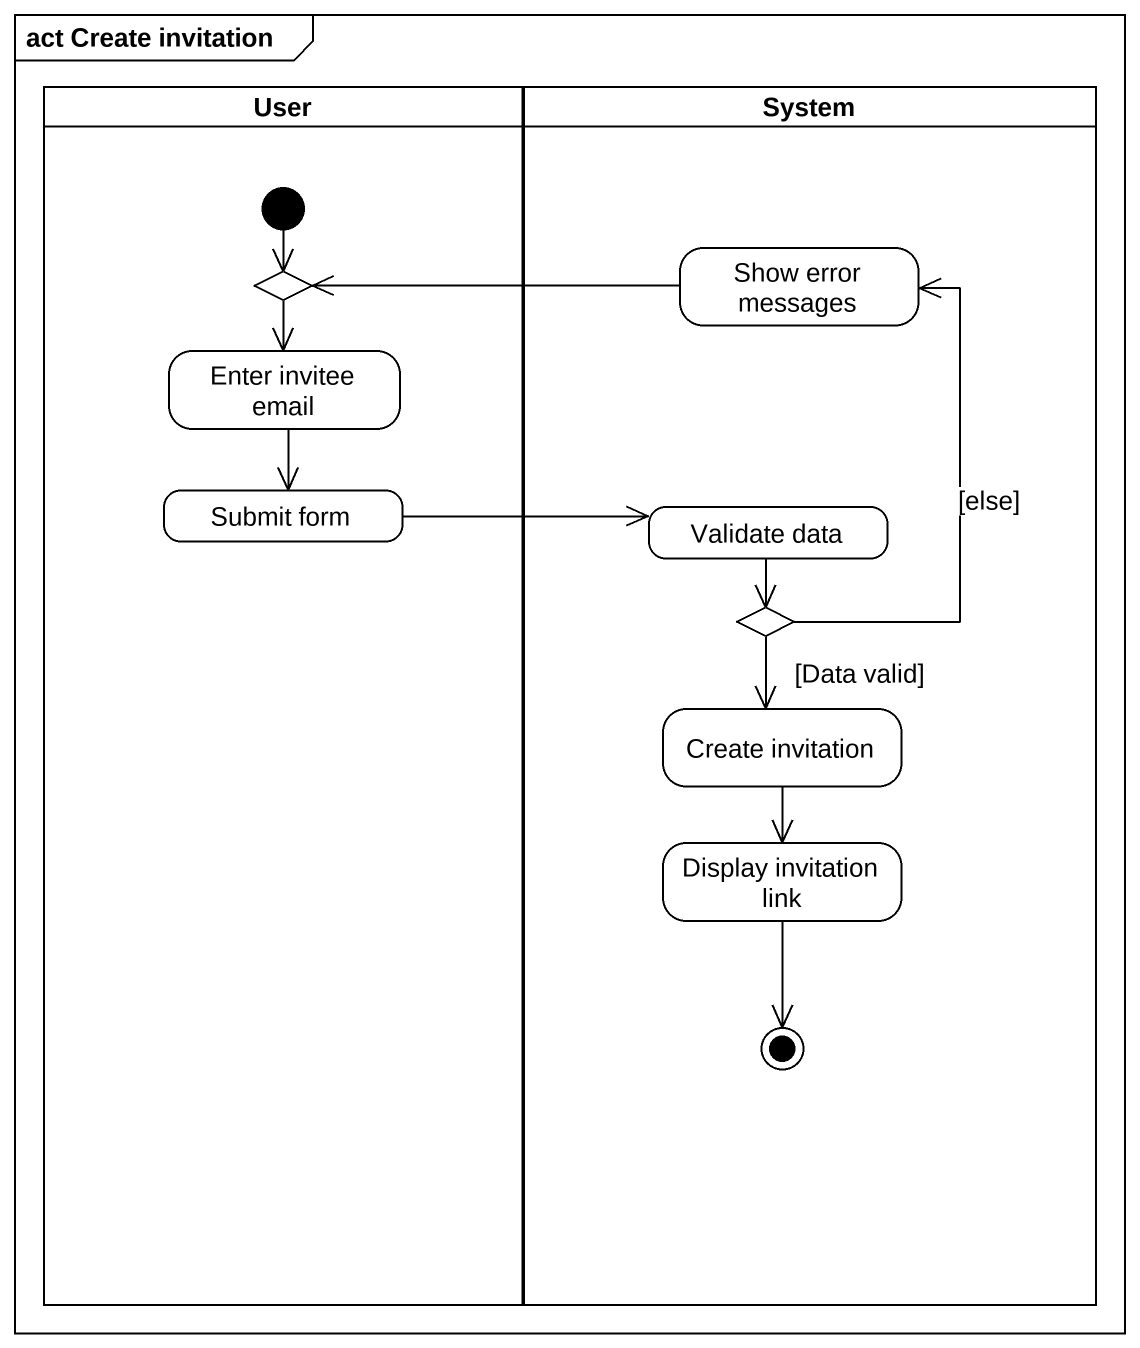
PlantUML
@startuml
mainframe act Create invitation
hide empty description
state User <<partition>> {
  state choice1 <<choice>>
  state "Enter invitee email" as Enter_invitee_email
  state "Submit form" as Submit_form
  [*] --> choice1
}
state System <<partition>> {
  state "Show error messages" as Show_error_messages
  state "Validate data" as Validate_data
  state choice2 <<choice>>
  state "Create invitation" as Create_invitation
  state "Display invitation link" as Display_invitation_link
  Display_invitation_link --> [*]
}
choice1 --> Enter_invitee_email
Show_error_messages -left-> choice1
Enter_invitee_email --> Submit_form
Submit_form -right-> Validate_data
Validate_data --> choice2
choice2 -up-> Show_error_messages : [else]
choice2 --> Create_invitation : [Data valid]
Create_invitation --> Display_invitation_link
@enduml
